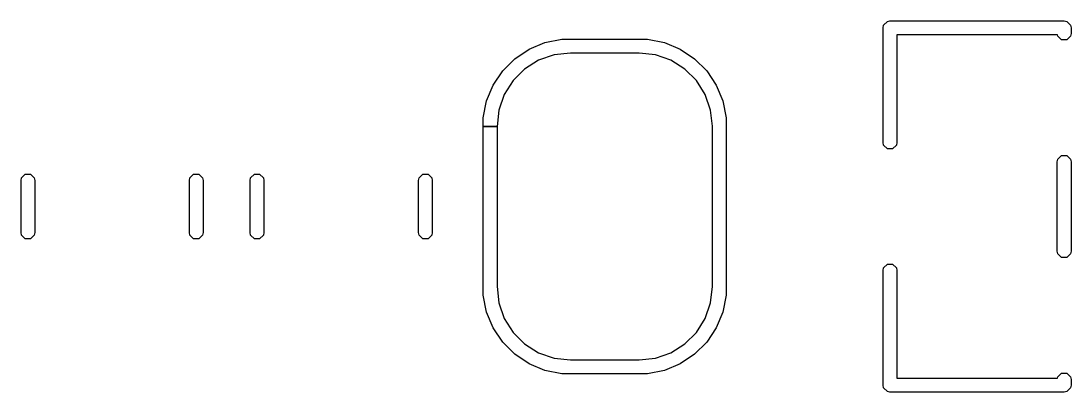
# Model space of a CAD drawing. Extents: x 54 to 204, y -96 to -37.
# Drawn here: x 161.1 to 170.27, y -86.37 to -83.13 of the extents above; entities that cross this region are included whole.
import ezdxf

# ---------------------------------------------------------------- set-up
doc = ezdxf.new("R2010")
doc.units = 0
doc.layers.add('BLACK', color=7, linetype='CONTINUOUS')

msp = doc.modelspace()

# ---------------------------------------------------------------- linework, layer by layer
at = {"layer": 'BLACK', "linetype": 'CONTINUOUS'}
for p, q in [((168.62999, -83.19007), (168.634557, -83.167109)), ((168.62999, -84.19007), (168.62999, -83.19007)), ((168.634557, -83.167109), (168.667029, -83.134637)), ((168.667029, -83.134637), (168.68999, -83.13007)), ((168.68999, -83.13007), (170.20999, -83.13007)), ((170.20999, -83.13007), (170.232951, -83.134637)), ((170.232951, -83.134637), (170.265423, -83.167109)), ((170.265423, -83.167109), (170.26999, -83.19007)), ((170.26999, -83.19007), (170.26999, -83.24007)), ((165.678311, -83.319298), (165.825137, -83.290091)), ((165.825137, -83.290091), (165.899889, -83.29009)), ((165.899889, -83.29009), (165.899989, -83.29007)), ((165.899989, -83.29007), (165.919484, -83.290069)), ((165.919484, -83.290069), (165.919485, -83.29007)), ((165.919485, -83.29007), (166.499989, -83.29007)), ((166.499989, -83.29007), (166.574844, -83.290069)), ((166.574844, -83.290069), (166.721678, -83.319274)), ((170.151979, -83.25007), (168.74999, -83.25007)), ((168.74999, -83.25007), (168.74999, -84.19007)), ((170.154557, -83.263031), (170.151979, -83.25007)), ((170.187029, -83.295503), (170.154557, -83.263031)), ((170.232951, -83.295503), (170.187029, -83.295503)), ((170.265423, -83.263031), (170.232951, -83.295503)), ((170.26999, -83.24007), (170.265423, -83.263031)), ((165.415528, -83.459757), (165.540003, -83.376587)), ((165.540003, -83.376587), (165.678311, -83.319298)), ((166.721678, -83.319274), (166.859993, -83.376562)), ((166.859993, -83.376562), (166.984475, -83.459734)), ((165.309671, -83.565612), (165.415528, -83.459757)), ((165.622311, -83.47347), (165.500965, -83.549716)), ((165.757581, -83.426137), (165.622311, -83.47347)), ((165.899991, -83.41009), (165.757581, -83.426137)), ((165.919486, -83.41007), (165.899991, -83.41007)), ((165.899991, -83.41007), (165.899991, -83.41009)), ((166.480495, -83.41007), (165.919486, -83.41007)), ((166.480496, -83.410071), (166.480495, -83.41007)), ((166.499991, -83.41007), (166.480496, -83.410071)), ((166.642409, -83.426114), (166.499991, -83.41007)), ((166.777686, -83.473447), (166.642409, -83.426114)), ((166.899039, -83.549694), (166.777686, -83.473447)), ((166.984475, -83.459734), (167.090339, -83.565591)), ((165.226497, -83.690084), (165.309671, -83.565612)), ((165.500965, -83.549716), (165.399627, -83.651051)), ((167.000383, -83.651033), (166.899039, -83.549694)), ((167.090339, -83.565591), (167.173517, -83.690068)), ((165.399627, -83.651051), (165.323378, -83.772395)), ((167.076637, -83.772381), (167.000383, -83.651033)), ((165.169204, -83.82839), (165.226497, -83.690084)), ((167.173517, -83.690068), (167.230814, -83.82838)), ((165.139993, -83.975216), (165.169204, -83.82839)), ((165.323378, -83.772395), (165.276041, -83.907663)), ((167.123978, -83.907656), (167.076637, -83.772381)), ((167.230814, -83.82838), (167.260026, -83.975212)), ((165.276041, -83.907663), (165.25999, -84.05007)), ((167.140015, -84.049942), (167.123978, -83.907656)), ((165.13999, -84.050067), (165.139993, -83.975216)), ((167.260026, -83.975212), (167.26003, -84.050067)), ((165.139989, -84.069563), (165.13999, -84.05007)), ((165.13999, -84.069564), (165.139989, -84.069563)), ((165.13999, -84.05007), (165.13999, -84.050067)), ((165.13999, -84.05007), (165.25999, -84.05007)), ((165.25999, -84.05007), (165.13999, -84.05007)), ((165.13999, -85.45007), (165.13999, -84.069564)), ((165.25999, -84.05007), (165.25999, -85.430575)), ((167.13999, -84.05007), (167.140015, -84.049942)), ((167.13999, -85.430575), (167.13999, -84.05007)), ((167.26003, -84.050067), (167.25999, -84.050067)), ((167.25999, -84.050067), (167.259991, -84.069563)), ((167.259991, -84.069563), (167.25999, -84.069564)), ((167.25999, -84.069564), (167.25999, -85.450067)), ((168.634557, -84.213031), (168.62999, -84.19007)), ((168.667029, -84.245503), (168.634557, -84.213031)), ((168.745423, -84.213031), (168.712951, -84.245503)), ((168.74999, -84.19007), (168.745423, -84.213031)), ((168.712951, -84.245503), (168.667029, -84.245503)), ((170.154557, -84.337109), (170.187029, -84.304637)), ((170.187029, -84.304637), (170.232951, -84.304637)), ((170.232951, -84.304637), (170.265423, -84.337109)), ((170.14999, -84.36007), (170.154557, -84.337109)), ((170.14999, -85.14007), (170.14999, -84.36007)), ((170.265423, -84.337109), (170.26999, -84.36007)), ((170.26999, -84.36007), (170.26999, -85.14007)), ((161.10499, -84.523006), (161.109557, -84.500045)), ((161.109557, -84.500045), (161.142029, -84.467573)), ((161.142029, -84.467573), (161.187951, -84.467573)), ((161.187951, -84.467573), (161.220423, -84.500045)), ((161.220423, -84.500045), (161.22499, -84.523006)), ((162.57499, -84.523006), (162.579557, -84.500045)), ((162.579557, -84.500045), (162.612029, -84.467573)), ((162.612029, -84.467573), (162.657951, -84.467573)), ((162.657951, -84.467573), (162.690423, -84.500045)), ((162.690423, -84.500045), (162.69499, -84.523006)), ((163.10499, -84.523006), (163.109557, -84.500045)), ((163.109557, -84.500045), (163.142029, -84.467573)), ((163.142029, -84.467573), (163.187951, -84.467573)), ((163.187951, -84.467573), (163.220423, -84.500045)), ((163.220423, -84.500045), (163.22499, -84.523006)), ((164.57499, -84.523006), (164.579557, -84.500045)), ((164.579557, -84.500045), (164.612029, -84.467573)), ((164.612029, -84.467573), (164.657951, -84.467573)), ((164.657951, -84.467573), (164.690423, -84.500045)), ((164.690423, -84.500045), (164.69499, -84.523006)), ((161.10499, -84.977134), (161.10499, -84.523006)), ((161.22499, -84.523006), (161.22499, -84.977134)), ((162.57499, -84.977134), (162.57499, -84.523006)), ((162.69499, -84.523006), (162.69499, -84.977134)), ((163.10499, -84.977134), (163.10499, -84.523006)), ((163.22499, -84.523006), (163.22499, -84.977134)), ((164.57499, -84.977134), (164.57499, -84.523006)), ((164.69499, -84.523006), (164.69499, -84.977134)), ((161.109557, -85.000095), (161.10499, -84.977134)), ((161.142029, -85.032567), (161.109557, -85.000095)), ((161.187951, -85.032567), (161.142029, -85.032567)), ((161.220423, -85.000095), (161.187951, -85.032567)), ((161.22499, -84.977134), (161.220423, -85.000095)), ((162.579557, -85.000095), (162.57499, -84.977134)), ((162.612029, -85.032567), (162.579557, -85.000095)), ((162.657951, -85.032567), (162.612029, -85.032567)), ((162.690423, -85.000095), (162.657951, -85.032567)), ((162.69499, -84.977134), (162.690423, -85.000095)), ((163.109557, -85.000095), (163.10499, -84.977134)), ((163.142029, -85.032567), (163.109557, -85.000095)), ((163.187951, -85.032567), (163.142029, -85.032567)), ((163.220423, -85.000095), (163.187951, -85.032567)), ((163.22499, -84.977134), (163.220423, -85.000095)), ((164.579557, -85.000095), (164.57499, -84.977134)), ((164.612029, -85.032567), (164.579557, -85.000095)), ((164.657951, -85.032567), (164.612029, -85.032567)), ((164.690423, -85.000095), (164.657951, -85.032567)), ((164.69499, -84.977134), (164.690423, -85.000095)), ((170.154557, -85.163031), (170.14999, -85.14007)), ((170.26999, -85.14007), (170.265423, -85.163031)), ((170.187029, -85.195503), (170.154557, -85.163031)), ((170.232951, -85.195503), (170.187029, -85.195503)), ((170.265423, -85.163031), (170.232951, -85.195503)), ((168.62999, -85.31007), (168.634557, -85.287109)), ((168.62999, -86.31007), (168.62999, -85.31007)), ((168.634557, -85.287109), (168.667029, -85.254637)), ((168.667029, -85.254637), (168.712951, -85.254637)), ((168.712951, -85.254637), (168.745423, -85.287109)), ((168.745423, -85.287109), (168.74999, -85.31007)), ((168.74999, -85.31007), (168.74999, -86.25007)), ((165.140029, -85.450271), (165.13999, -85.45007)), ((165.140027, -85.524919), (165.140029, -85.450271)), ((165.25999, -85.430575), (165.259991, -85.430577)), ((165.259991, -85.430577), (165.25999, -85.450073)), ((165.25999, -85.450073), (165.26003, -85.450073)), ((165.26003, -85.450073), (165.27607, -85.592483)), ((167.123949, -85.59249), (167.13999, -85.450073)), ((167.139989, -85.430577), (167.13999, -85.430575)), ((167.13999, -85.450073), (167.139989, -85.430577)), ((167.25999, -85.450067), (167.259993, -85.524923)), ((165.169227, -85.671748), (165.140027, -85.524919)), ((165.27607, -85.592483), (165.323397, -85.727753)), ((167.076618, -85.727766), (167.123949, -85.59249)), ((167.259993, -85.524923), (167.230791, -85.671757)), ((165.226511, -85.810058), (165.169227, -85.671748)), ((167.230791, -85.671757), (167.173503, -85.810073)), ((165.323397, -85.727753), (165.399639, -85.849099)), ((167.000372, -85.849118), (167.076618, -85.727766)), ((165.309678, -85.934535), (165.226511, -85.810058)), ((165.399639, -85.849099), (165.500972, -85.950438)), ((166.899032, -85.95046), (167.000372, -85.849118)), ((167.173503, -85.810073), (167.090331, -85.934555)), ((165.415532, -86.040394), (165.309678, -85.934535)), ((165.500972, -85.950438), (165.622314, -86.026687)), ((166.777682, -86.02671), (166.899032, -85.95046)), ((167.090331, -85.934555), (166.984472, -86.040417)), ((165.540004, -86.123568), (165.415532, -86.040394)), ((165.622314, -86.026687), (165.757582, -86.074022)), ((166.642407, -86.074045), (166.777682, -86.02671)), ((166.984472, -86.040417), (166.859993, -86.123593)), ((165.678311, -86.18086), (165.540004, -86.123568)), ((165.757582, -86.074022), (165.899991, -86.09007)), ((165.899991, -86.09007), (166.480495, -86.09007)), ((166.480495, -86.09007), (166.480496, -86.090069)), ((166.480496, -86.090069), (166.499991, -86.09007)), ((166.499991, -86.09007), (166.500054, -86.090082)), ((166.500054, -86.090082), (166.642407, -86.074045)), ((166.859993, -86.123593), (166.721678, -86.180885)), ((165.825137, -86.210069), (165.678311, -86.18086)), ((165.899989, -86.21007), (165.825137, -86.210069)), ((165.919484, -86.210071), (165.899989, -86.21007)), ((165.919485, -86.21007), (165.919484, -86.210071)), ((166.480494, -86.21007), (165.919485, -86.21007)), ((166.499989, -86.21007), (166.480494, -86.21007)), ((166.499989, -86.21009), (166.499989, -86.21007)), ((166.574844, -86.210091), (166.499989, -86.21009)), ((166.721678, -86.180885), (166.574844, -86.210091)), ((170.151979, -86.25007), (170.154557, -86.237109)), ((170.154557, -86.237109), (170.187029, -86.204637)), ((170.187029, -86.204637), (170.232951, -86.204637)), ((170.232951, -86.204637), (170.265423, -86.237109)), ((170.265423, -86.237109), (170.26999, -86.26007)), ((168.634557, -86.333031), (168.62999, -86.31007)), ((168.667029, -86.365503), (168.634557, -86.333031)), ((168.74999, -86.25007), (170.151979, -86.25007)), ((170.265423, -86.333031), (170.232951, -86.365503)), ((170.26999, -86.31007), (170.265423, -86.333031)), ((170.26999, -86.26007), (170.26999, -86.31007)), ((168.68999, -86.37007), (168.667029, -86.365503)), ((170.20999, -86.37007), (168.68999, -86.37007)), ((170.232951, -86.365503), (170.20999, -86.37007))]:
    msp.add_line(p, q, dxfattribs=at)

doc.saveas('drawing.dxf')
